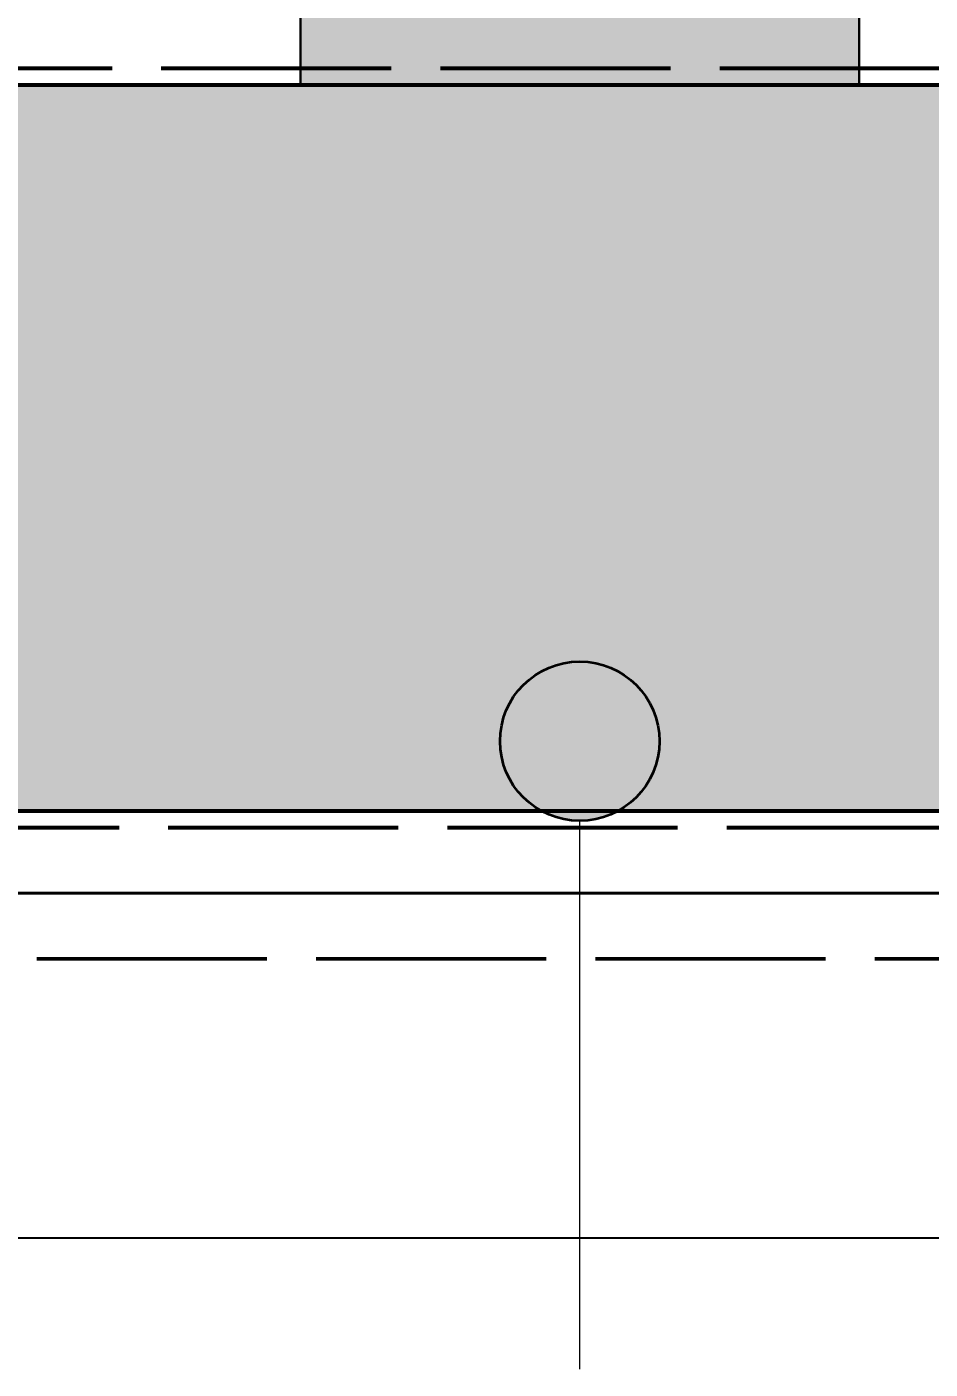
# Model space of a CAD drawing. Header units: millimetres. Extents: x -1812 to 9712, y -2698 to 3255.
# Drawn here: x 3429 to 4399, y -600 to 843 of the extents above; entities that cross this region are included whole.
import ezdxf

# ---------------------------------------------------------------- set-up
doc = ezdxf.new("R2010")
doc.units = ezdxf.units.MM
doc.linetypes.add('DASH_247_53', pattern=[299.8611111111111, 246.9444444444444, -52.91666666666666])
for name, color, linetype in [('ANNOTATIONS', 7, 'Continuous'), ('DIMENSIONS', 7, 'Continuous'), ('GEOFAB', 5, 'Continuous'), ('MANHOLES', 7, 'Continuous'), ('MODULE_ART', 7, 'Continuous'), ('PIPES', 7, 'Continuous'), ('TANK', 7, 'Continuous')]:
    doc.layers.add(name, color=color, linetype=linetype)
doc.styles.add('ARIAL', font='arial.ttf')
doc.dimstyles.get("Standard").update_dxf_attribs({"dimtxt": 2.5, "dimasz": 2.5, "dimexe": 1.25, "dimexo": 0.625, "dimtad": 1, "dimcen": 2.5, "dimazin": 3, "dimtfac": 1, "dimtmove": 0, "dimatfit": 3})

# ---------------------------------------------------------------- blocks, each defined once
blk = doc.blocks.new('atlancube_face')
at = {"true_color": 0x000000}
blk.add_solid([(-1.7857142857142858, -1.7889908256880733), (1151.7857142857144, -1.7889908256880733), (-1.7857142857142858, 781.7889908256881), (1151.7857142857144, 781.7889908256881)], dxfattribs=at)

msp = doc.modelspace()

# ---------------------------------------------------------------- hatches: boundary and pattern name
at = {"layer": 'PIPES', "true_color": 0xbfbfbf}
h = msp.add_hatch(color=7, dxfattribs=at)
h.dxf.hatch_style = 1
h.paths.add_polyline_path([(3936.9166666666665, 75.00000000000001, 1), (4108.083333333333, 75.00000000000001, 1)])

# ---------------------------------------------------------------- linework, layer by layer
at = {"layer": 'ANNOTATIONS', "lineweight": 18}
msp.add_line((4022.5, -599.7222222222222), (4022.5, -10.58333333333333), dxfattribs=at)
at = {"layer": 'GEOFAB', "color": 6, "lineweight": 40}
msp.add_line((-88.19444444444443, -88.19444444444443), (9288.194444444445, -88.19444444444443), dxfattribs=at)
at = {"layer": 'GEOFAB', "color": 5, "linetype": 'DASH_247_53', "lineweight": 50}
msp.add_line((-158.74999999999997, -158.74999999999997), (9358.75, -158.74999999999997), dxfattribs=at)
at = {"layer": 'GEOFAB', "color": 5, "linetype": 'DASH_247_53', "lineweight": 53}
msp.add_lwpolyline([(-17.638888888888886, -17.638888888888886), (9217.638888888889, -17.638888888888886), (9217.638888888889, 797.6388888888889), (-17.638888888888886, 797.6388888888889)], close=True, dxfattribs=at)
at = {"layer": 'MANHOLES', "lineweight": 30}
msp.add_lwpolyline([(3722.5, 780), (4322.5, 780), (4322.5, 2780), (3722.5, 2780)], close=True, dxfattribs=at)
msp.add_lwpolyline([(3722.5, 780), (4322.5, 780), (4322.5, 2780), (3722.5, 2780)], close=True, dxfattribs=at)
at = {"layer": 'MANHOLES', "true_color": 0xb8b8b8}
msp.add_solid([(3722.5, 780), (4322.5, 780), (3722.5, 2780), (4322.5, 2780)], dxfattribs=at)
msp.add_solid([(3722.5, 780), (4322.5, 780), (3722.5, 2780), (4322.5, 2780)], dxfattribs=at)
at = {"layer": 'PIPES', "color": 1, "lineweight": 35}
msp.add_circle((4022.5, 75.00000000000001), 85.58333333333333, dxfattribs=at)
at = {"layer": 'TANK', "lineweight": 53}
msp.add_lwpolyline([(0, 0), (9200, 0), (9200, 780), (0, 780)], close=True, dxfattribs=at)

# ---------------------------------------------------------------- block references
at = {"layer": 'MODULE_ART'}
for p in [(2300, 0), (3450, 0)]:
    msp.add_blockref('atlancube_face', p, dxfattribs=at)

# ---------------------------------------------------------------- dimensions: what is measured, and where the dimension line sits
at = {"layer": 'DIMENSIONS'}
msp.add_linear_dim(base=(0, -458.61111111111103), p1=(0, -158.74999999999997), p2=(9200, -158.74999999999997), dimstyle='Standard', override={"dimtxt": 101.03555555555553, "dimasz": 79.37499999999999, "dimexe": 52.91666666666666, "dimexo": 0, "dimgap": 44.097222222222214, "dimtad": 1, "dimtih": 0, "dimtoh": 0, "dimdec": 0, "dimtxsty": 'ARIAL', "dimclrd": 7, "dimclre": 7, "dimclrt": 7}, dxfattribs=at).render()

doc.saveas('drawing.dxf')
